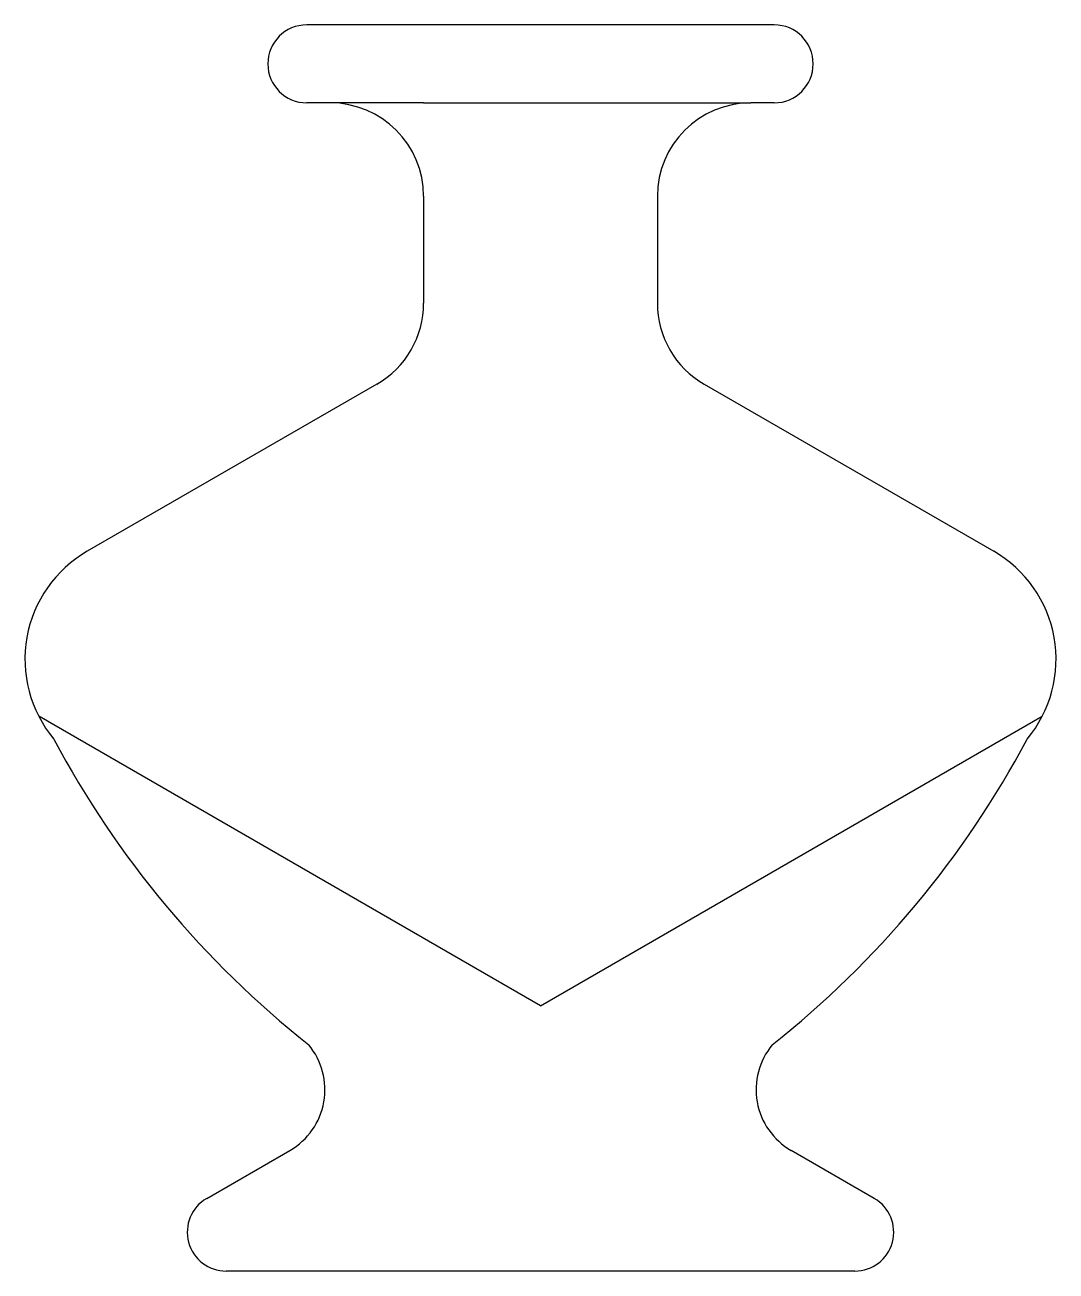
# Model space of a CAD drawing. Header units: millimetres. Extents: x 1387 to 2106, y 380 to 1249.
import ezdxf

# ---------------------------------------------------------------- set-up
doc = ezdxf.new("R2010")
doc.units = ezdxf.units.MM
doc.header["$MEASUREMENT"] = 0

msp = doc.modelspace()

# ---------------------------------------------------------------- linework, layer by layer
for p, q in [((1909.09, 1249.06), (1583.3, 1249.06)), ((1556.15, 1221.92), (1556.15, 1221.92)), ((1599.59, 1194.77), (1583.3, 1194.77)), ((1664.75, 1194.77), (1599.59, 1194.77)), ((1664.75, 1194.77), (1827.65, 1194.77)), ((1827.65, 1194.77), (1892.8, 1194.77)), ((1909.09, 1194.77), (1892.8, 1194.77)), ((1664.75, 1129.61), (1664.75, 1055.04)), ((1827.65, 1129.61), (1827.65, 1055.04)), ((1632.17, 998.61), (1430.31, 882.07)), ((1860.22, 998.61), (2062.08, 882.07)), ((1746.2, 565.24), (1396.46, 767.15)), ((1746.2, 565.24), (2095.93, 767.15)), ((1513.58, 430.93), (1571.55, 464.4)), ((1978.81, 430.93), (1920.84, 464.4)), ((1965.24, 380.27), (1527.15, 380.27))]:
    msp.add_line(p, q)
for centre, radius, start, end in [((1583.3, 1221.92), 27.15, 90, 180), ((1909.09, 1221.92), 27.15, 0, 90), ((1583.3, 1221.92), 27.15, 180, 270), ((1909.09, 1221.92), 27.15, 270, 0), ((1599.59, 1129.61), 65.16, 0, 90), ((1892.8, 1129.61), 65.16, 90, 180), ((1599.59, 1055.04), 65.16, 300, 0), ((1892.8, 1055.04), 65.16, 180, 240), ((1473.75, 806.83), 86.88, 120, 219.80229), ((2018.64, 806.83), 86.88, 320.19771, 60), ((2005.46, 1069.25), 677.71, 207.98744, 231.61714), ((1486.93, 1069.25), 677.71, 308.38286, 332.01256), ((1547.12, 506.73), 48.87, 300, 39.80229), ((1945.28, 506.73), 48.87, 140.19771, 240), ((1527.15, 407.42), 27.15, 120, 270), ((1965.24, 407.42), 27.15, 270, 60)]:
    msp.add_arc(centre, radius, start, end)

doc.saveas('drawing.dxf')
